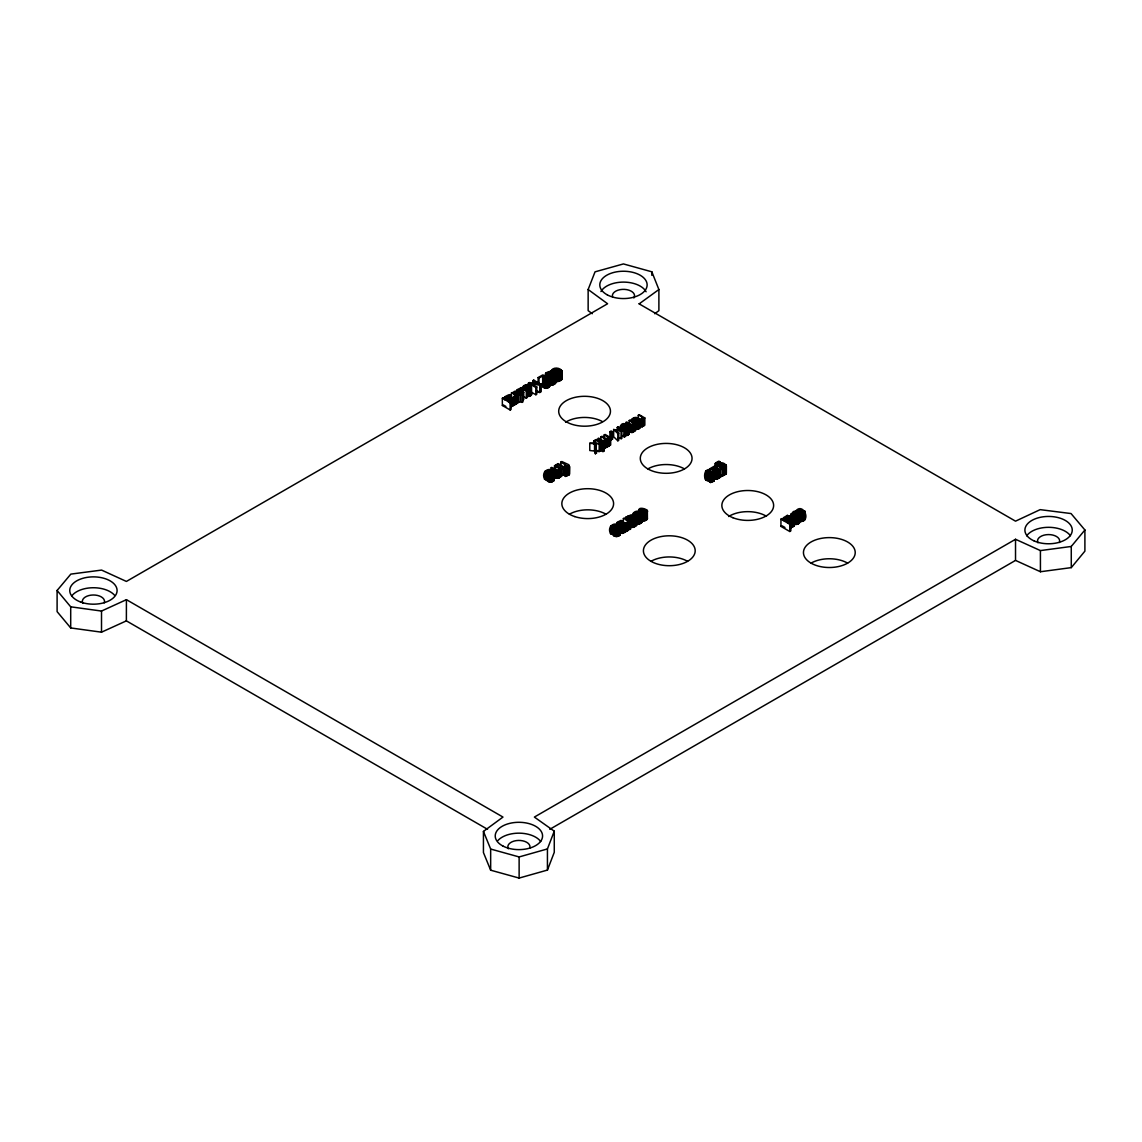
<?xml version="1.0" encoding="UTF-8"?>
<svg xmlns="http://www.w3.org/2000/svg" width="1142" height="1142" viewBox="0 0 1142 1142"><rect width="100%" height="100%" fill="white"/><g stroke="black" fill="none" stroke-linecap="round" stroke-linejoin="round"><path stroke-width="1.5" d="M487.548 829.306L126.377 620.863L126.419 599.664L101.51 611.056L70.704 606.816L57.1 590.485L70.833 574.112L101.581 570.086L126.405 581.435L607.587 303.758L588.144 289.511L595.039 271.839L623.432 263.93L651.839 271.81L658.891 289.54L658.891 310.681L654.68 313.736M603.547 448.663L610.684 444.909L610.684 437.672L605.089 434.431L604.147 434.988L604.147 437.886M610.684 437.672L605.945 439.47L605.831 447.621M543.763 379.472L543.792 375.518L542.75 374.919L538.139 377.574L538.139 383.369M538.139 377.574L538.995 378.059L542.664 375.946L542.907 386.767L545.548 388.351L549.759 386.381L549.759 379.144C548.074 379.33 542.992 381.871 543.763 376.575M720.031 467.064C723.114 454.445 711.395 468.634 719.845 463.181C723.428 461.111 729.895 467.235 723.357 467.977L723.557 475.429L722.558 476L719.745 474.387M723.357 475.229L726.169 473.859L725.941 472.074M527.019 396.26L529.431 396.317L531.53 394.747L530.716 385.796C529.103 383.341 521.48 385.111 524.035 387.295L524.035 390.193M555.926 374.933C554.641 381.642 539.652 374.719 548.388 371.778C559.052 368.438 559.023 389.636 548.288 384.283M553.356 470.889C556.611 474.315 549.102 476.071 547.118 473.559L547.118 480.796C549.102 483.309 556.611 481.553 553.356 478.127L553.356 470.889C547.889 466.835 541.065 472.303 544.563 479.183L545.79 479.826L547.632 477.913M620.292 526.833L617.237 529.217L613.083 528.061L617.479 525.52C612.255 522.494 609.371 530.145 611.755 534.328L610.527 533.699C606.688 526.419 614.724 521.023 619.835 525.862C623.875 531.358 619.007 539.738 613.083 535.312L613.111 525.42M620.263 534.556L619.321 532.643M620.42 428.878C619.592 416.173 638.221 431.019 622.675 427.408L626.544 425.167L626.544 428.064M623.846 435.288L627.972 435.116L628.614 432.718M631.54 419.557C632.996 419.285 642.404 415.731 633.796 420.984L635.594 421.841L635.594 429.092C641.519 431.005 642.375 420.841 638.692 418.229C635.78 416.202 629.941 418.129 631.54 422.469M640.148 419.899L639.934 427.979M642.175 514.243C641.376 519.51 629.014 514.999 634.981 511.744C644.102 507.633 645.987 526.776 636.422 523.593M642.132 521.951L641.19 520.081M794.004 524.149C796.16 525.391 801.827 523.25 798.758 520.638M790.735 513.857C807.751 526.533 794.318 499.982 790.692 517.226M561.493 370.265L561.978 371.907L560.622 373.363L557.681 374.333L556.482 373.634L556.482 380.886L557.681 381.571L561.978 379.158L561.493 370.265C558.581 366.625 549.616 367.453 551.229 373.505M642.646 513.015L643.831 513.7C655.394 510.702 635.837 504.807 639.449 511.102C640.947 505.763 650.54 512.929 642.646 513.015L642.646 520.252L643.831 520.952L646.201 520.152L647.414 518.868L647.043 517.483M805.053 511.73L803.226 513.729L800.214 513.572C802.797 514.086 805.096 511.116 801.741 510.174C799.2 508.119 797.33 512.173 795.774 511.002C802.755 502.394 811.248 519.881 801.413 521.509L800.214 520.809L800.071 509.732M560.751 466.493L560.751 462.139L561.821 461.525L568.887 464.765C568.231 465.322 570.971 468.092 567.388 468.463L566.418 467.892L566.418 475.143L569.03 474.829L569.244 473.216M715.277 466.635L715.591 462.895L718.803 461.14L719.86 461.825M517.997 395.66L512.401 392.434L511.459 392.976C519.296 394.632 511.074 398.843 514.014 404.04C518.696 406.809 513.657 394.29 517.055 396.203L517.997 395.66L517.997 402.912L517.055 403.454L516.227 402.969L516.312 391.906C509.632 392.777 518.425 388.737 520.595 393.262L522.979 394.647L522.979 401.884L517.911 402.055M516.227 402.969L515.97 403.868M638.292 418.172L638.292 415.274C646.129 416.93 637.907 421.141 640.862 426.323C645.53 429.107 640.491 416.587 643.888 418.5L644.83 417.958L644.83 425.195L643.888 425.752L643.06 425.267L643.06 418.015M643.06 425.267L642.803 426.152M623.375 522.936L623.375 518.582C632.168 520.452 623.275 524.521 626.287 530.159C630.612 532.672 627.657 523.35 628.785 521.694L630.798 521.623L630.798 528.874L629.727 529.488L628.785 528.946L628.785 521.694M628.785 528.946L628.485 529.959M554.712 470.39L554.712 477.627L558.11 478.255L561.921 476.043L561.921 468.791L557.025 471.118L550.601 468.006L551.657 467.392L557.267 470.204L559.252 468.477L554.512 465.75L554.512 470.09M629.37 424.61L629.37 431.862L632.383 432.418L635.737 430.448L635.737 423.211L631.412 425.252L625.745 422.511L626.687 421.969L631.298 424.424L632.911 423.925L633.382 422.925L629.199 420.527L629.199 424.867M608.329 444.638L608.329 437.4L604.147 434.988M628.799 516.641L630.327 518.411C636.08 515.556 625.787 514.114 628.799 519.539M524.035 387.295C525.249 383.612 533.685 385.782 525.206 388.152C526.962 390.378 533.585 388.822 530.716 385.796M547.118 473.559L551.515 471.018C548.76 468.491 546.361 472.959 544.563 471.946M626.544 425.167C624.132 422.94 622.005 426.894 620.42 425.98M611.755 534.328L613.611 532.415M622.233 521.066L621.034 520.381C607.487 526.448 632.739 521.523 621.191 525.506L621.191 532.743L622.333 533.4L625.816 531.572L625.93 523.664L623.789 522.379L619.621 523.364L618.493 522.522L622.233 521.066L622.233 523.964M705.542 471.46C705.727 475.215 717.933 471.018 709.496 474.629L709.496 481.867L710.638 482.524L714.121 480.696L714.235 472.788L712.094 471.503L706.784 471.96L710.538 470.19L709.339 469.505C702.744 469.176 703.087 483.765 710.067 480.125M558.98 476.528L559.252 475.729M556.482 373.634C559.794 374.405 562.521 370.508 558.31 369.394C555.298 366.996 552.971 371.535 551.229 370.593M634.638 513.115C647.214 522.808 635.58 503.565 634.538 516.298M126.419 599.664L502.98 817.072L483.437 831.419L483.437 852.56L490.66 870.19L519.125 878.07L547.432 870.076L547.432 848.934L554.27 831.176L534.37 817.072L1015.524 539.281L1040.419 550.587L1071.267 546.461L1084.9 529.988L1071.039 513.557L1040.162 509.646L1015.524 521.166L638.963 303.758M547.432 870.076L554.27 852.317L554.27 831.176M546.89 373.562C560.693 386.11 550.687 361.757 546.747 376.817M798.344 522.422L797.644 523.207M511.102 406.795L514.114 405.01L514.114 397.759L513.101 397.245C505.549 403.554 516.569 390.079 505.578 396.374L504.636 396.916L504.636 399.814M625.944 517.098L631.34 514.771L633.739 516.498L631.183 518.896L633.453 519.139L635.537 517.483L636.679 518.068L636.679 525.32L633.268 527.347L630.284 526.847L630.284 519.61L625.944 517.098L625.944 519.995M710.067 468.648L714.407 471.146L714.407 478.398L717.39 478.883L720.802 476.856L720.802 469.605L719.66 469.019L717.576 470.675L715.306 470.447L717.647 468.534L716.948 466.793L713.907 466.393L710.067 468.648L710.067 471.546M516.127 396.231L514.999 397.359L514.014 396.788M642.96 418.529L641.833 419.656L640.862 419.085M628.671 522.265L627.401 523.55L626.287 522.908M640.12 420.327L638.021 421.898L635.594 421.841M545.548 388.351L546.133 380.1M600.977 439.713L600.977 436.815C609.657 439.627 602.091 442.782 598.736 438.1L597.794 438.642L602.562 441.255L605.831 440.369M608.158 438.057L606.53 438.756L601.92 436.273L600.977 436.815M544.563 479.183L545.605 478.027M610.527 533.699L611.57 532.529M524.121 396.916L526.248 398.144L527.19 397.602L527.19 390.35L526.248 390.892L521.623 388.437L519.796 389.251L523.735 392.348L523.735 399.6L522.793 400.143L522.793 392.891L517.198 389.665L517.198 392.562M786.652 516.841L786.153 517.94L787.909 518.968C793.533 516.484 783.897 514.3 786.652 519.753M790.835 527.889L794.261 525.877L794.261 518.625L793.119 518.04L789.336 519.753L791.249 516.612L787.366 515.413L783.526 517.654L783.526 520.552M549.787 829.306L1015.524 560.408L1040.433 571.742L1071.282 567.617L1084.9 551.143L1084.9 529.988M549.759 379.144L546.104 381.128L542.907 379.515M792.448 513.415C791.363 515.841 796.773 517.469 798.244 515.456C795.275 509.332 789.45 514.4 792.391 520.538M627.629 529.217L626.287 530.159M548.331 386.453L547.503 387.209M554.427 382.998L553.128 383.912M706.141 478.027L705.442 479.383M504.636 396.916L510.031 399.629L514.114 397.759M621.191 525.506L623.561 525.834L625.93 523.664M630.284 519.61L633.268 520.095L636.679 518.068M714.407 471.146L717.39 471.632L720.802 469.605M783.526 517.654L789.636 520.738L794.261 518.625M558.723 476.856L557.981 477.313M791.677 526.605L792.434 526.048M639.263 303.786L658.891 289.54M713.622 467.521L712.694 468.934L714.449 469.947L716.391 468.063L713.622 467.521L713.622 470.418M560.194 379.815L558.909 380.5M640.434 522.408L639.192 522.993M618.636 535.041L617.422 535.641M709.496 474.629L711.866 474.958L714.235 472.788M502.352 398.23L503.294 397.687L511.088 402.184L510.16 402.726L502.352 398.23L502.352 405.481L510.16 409.978L511.088 409.436L511.102 399.557M517.198 389.665L521.437 387.609L527.19 390.35M528.389 386.096L528.389 383.198L529.503 382.556L539.238 384.369L532.8 380.657L532.8 384.997M532.8 380.657L533.728 380.115L541.194 384.426L541.194 391.677L539.781 392.491L536.811 391.92M529.802 386.339L526.847 388.037L529.403 388.323L530.288 386.781L529.974 396.131M516.312 391.906L519.653 393.804L517.911 394.804L518.696 395.26L520.424 394.261L522.979 394.647M522.793 392.891L523.735 392.348M502.352 405.481L503.294 404.939L505.892 406.438M540.223 384.611L542.664 383.198L542.907 386.767M528.389 383.198L535.855 387.509L536.783 386.967L536.783 394.218L535.855 394.747L529.888 391.306M536.783 386.967L530.873 383.555L539.781 385.239L541.194 384.426M595.739 443.881L596.452 453.131L595.382 453.759L594.554 451.047L589.786 450.519L589.786 443.282L594.411 443.039L593.697 441.012L594.768 440.398L595.596 443.125L600.335 443.638L600.335 450.89L599.179 451.561L595.739 451.133L595.739 443.881L600.335 443.638M595.51 439.97L596.452 439.427L602.048 442.653L601.106 443.196L595.51 439.97L595.51 444.309M609.942 437.443L609.942 431.647L611.141 430.948L612.569 431.776L612.569 439.028L611.37 439.713L609.942 438.885M621.848 431.219L615.381 429.963L618.778 433.004L618.778 440.241L617.836 440.798L613.654 436.744L613.654 429.492L620.206 430.691L617.251 427.422L618.122 426.922L625.145 429.321L624.16 429.892L618.85 427.95L621.848 431.219L621.848 438.471L618.222 438.057M629.199 420.527L630.141 419.97L635.737 423.211M638.292 415.274L639.235 414.717L644.83 417.958M609.942 431.647L611.37 432.461L612.569 431.776M554.512 465.75L555.583 465.137L561.921 468.791M557.153 467.121L557.153 464.223L558.21 463.609L564.562 467.278L564.562 474.515L563.491 475.129L560.95 473.673M627.272 425.581L624.303 427.294L627.243 427.393L627.272 425.581L627.272 428.478M638.392 419.157L635.437 420.87L638.364 420.97L638.392 419.157L638.392 422.069M595.382 453.759L595.382 446.508L596.452 445.894M617.836 440.798L617.836 433.546L618.778 433.004M552.328 471.489L548.974 473.43C550.273 474.829 554.569 473.345 552.328 471.489L552.328 474.387M566.803 468.477L564.476 468.548L566.803 468.477L566.803 475.729L565.59 476.428L564.476 475.786L564.476 466.293L566.218 465.294L560.751 462.139M602.962 444.338L604.032 443.724L601.977 443.781L602.962 444.338L602.962 451.59L601.977 451.019L602.034 441.055M557.153 464.223L563.491 467.892L564.562 467.278M566.418 467.892L567.945 466.336L564.476 466.293M602.048 449.905L601.106 450.448L601.106 443.196M621.505 436.173L625.145 436.572L625.102 428.393M601.977 451.019L604.032 450.976L602.962 451.59M623.375 518.582L624.446 517.968L630.798 521.623M618.307 525.991L614.938 527.932C616.252 529.331 620.534 527.861 618.307 525.991L618.493 536.126M715.277 463.738L722.558 468.762L723.357 467.977M780.942 519.153L781.999 518.539L790.835 523.636L789.764 524.249L780.942 519.153L780.942 526.391L789.764 531.501L790.835 530.887L790.949 516.198M780.942 526.391L781.999 525.777L784.954 527.476M637.993 428.407L638.878 426.851M627.243 434.645L624.303 434.545M720.431 463.966L719.003 465.465L722.486 467.478C730.338 466.036 715.734 459.512 720.431 468.32M567.503 474.687L566.418 475.143M57.1 590.485L57.1 611.627L70.704 627.943L101.51 632.183L126.377 620.863M508.29 395.689L506.962 397.159L508.504 398.058C512.958 396.388 506.163 393.505 508.29 398.601M640.862 426.323L641.162 418.943M802.869 520.167L800.214 520.809M619.364 531.544L621.762 531.001L621.619 521.152M711.623 481.396L709.496 481.867M607.401 445.922L606.53 446.008L606.53 440.212M483.437 831.419L490.66 849.048L519.125 856.943L547.432 848.934M717.576 477.927L715.877 477.984M722.486 474.729L723.5 474.458M640.962 515.741L641.733 515.599M529.032 395.689L528.289 395.76M621.191 532.743L621.962 532.629M642.646 520.252L643.046 509.261M641.433 516.498L643.603 516.655M597.18 450.548L600.335 450.89M589.786 443.282L594.554 443.795L595.382 446.508M801.184 517.212L799.015 517.04L799.015 509.803M535.998 391.007L539.238 391.62M622.333 435.602L625.145 436.572M719.66 476.271L720.802 476.856M793.119 525.277L794.261 525.877M513.101 404.496L514.114 405.01M635.537 524.72L636.679 525.32M610.527 526.448L611.755 527.076M548.631 385.81L549.759 386.381M629.87 431.062L630.627 431.448M611.141 438.2L612.569 439.028M565.69 475.086L566.803 475.729M713.493 479.183L714.235 480.354M625.188 530.059L625.93 531.23M592.313 313.707L588.144 310.653L588.144 289.511M613.654 429.492L617.836 433.546M804.625 518.04L805.053 518.968M595.739 451.133L596.452 453.131M1071.267 546.461L1071.282 567.617M1040.419 550.587L1040.433 571.742M1015.524 539.281L1015.524 560.408M804.924 511.259L804.996 519.424M804.625 510.788L804.753 519.881M804.339 513.072L804.339 520.309M803.782 513.457L803.782 520.709M803.197 511.131L803.226 520.98M802.812 510.802L802.812 513.7M802.626 513.957L802.626 521.195M802.298 510.474L802.298 513.372M801.741 510.174L801.741 514.528M801.413 514.257L801.413 521.509M801.184 509.96L801.184 514.314M800.799 513.486L800.799 520.738M800.628 509.817L800.628 517.055M799.6 514.328L799.714 522.508M799.528 509.732L799.5 522.95M799.272 513.857L799.129 523.364M798.529 509.946L798.529 514.285M798.572 516.498L798.572 523.735M798.201 514.571L798.201 517.469M798.087 510.146L797.901 524.064M797.63 510.474L797.63 513.372M797.316 510.845L797.316 513.743M797.202 517.04L797.202 524.278M796.959 513.557L796.959 516.455M796.445 517.155L796.445 524.406M795.774 511.002L795.803 517.369M795.631 517.169L795.631 524.421M795.246 512.858L795.246 517.212M794.818 524.335L794.704 512.772M794.175 512.758L794.175 517.112M793.69 512.829L793.69 517.169M793.604 519.225L793.604 526.462M793.233 512.958L793.19 519.496M792.791 513.158L792.791 516.056M792.619 519.91L792.619 527.161M791.692 515.727L791.692 520.081M791.249 516.612L791.306 519.953M791.406 520.481L791.406 527.732M791.163 515.27L791.106 520.438M790.735 517.997L790.735 520.895M790.235 520.738L790.235 525.092M789.636 520.738L789.636 523.636M789.764 524.249L789.764 531.501M789.379 516.484L789.379 519.382M789.051 520.652L789.051 523.55M788.822 516.241L788.822 519.139M788.251 516.184L788.251 519.082M787.666 516.284L787.666 519.182M787.866 520.167L787.866 523.065M787.366 515.413L787.366 519.753M787.081 516.541L787.081 519.439M786.895 515.556L786.895 518.454M726.383 465.765L726.355 473.445M726.255 465.294L726.169 473.859M725.941 464.823L725.841 474.244M725.384 467.335L725.384 474.572M724.556 465.165L724.413 475.001M723.685 464.537L723.685 467.435M723.557 468.177L723.557 475.429M722.672 464.052L722.672 466.95M722.558 468.762L722.558 476M721.73 463.809L721.73 468.163M721.287 463.795L721.287 468.134M720.845 463.838L720.845 468.191M720.145 470.204L720.145 477.456M719.417 461.939L719.417 464.837M719.16 470.889L719.16 478.141M718.789 462.125L718.789 465.022M718.132 462.367L718.132 465.265M717.947 471.475L717.947 478.726M717.804 467.606L717.847 470.947M717.533 462.653L717.533 465.551M717.647 468.534L717.647 471.432M717.39 471.632L717.39 478.883M717.119 462.938L717.119 465.836M716.776 471.732L716.776 478.969M716.277 467.749L716.277 470.661M716.234 465.051L716.234 467.949M716.177 471.732L716.177 478.969M715.92 467.463L715.92 470.361M715.72 464.608L715.72 467.506M715.591 471.632L715.591 478.883M715.349 463.309L715.363 470.133M714.992 471.446L714.992 478.684M714.792 467.164L714.792 470.061M714.207 467.264L714.207 470.161M714.107 472.474L714.121 480.696M713.864 472.188L713.893 481.025M713.493 471.932L713.536 481.353M713.065 474.415L713.065 481.667M711.866 474.958L711.866 482.195M710.724 472.645L710.638 482.524M710.067 472.874L710.067 475.771M709.153 470.404L709.31 480.397M708.468 473.373L708.468 480.625M708.34 470.618L708.34 473.516M707.569 470.961L707.669 480.668M706.927 473.302L706.927 480.554M706.141 470.775L706.199 480.24M705.842 472.731L705.842 479.983M705.77 471.118L705.585 479.697M651.839 271.81L651.839 275.322M647.343 510.717L647.414 518.868M647.043 510.231L647.171 519.325M646.772 512.515L646.772 519.753M646.201 512.901L646.201 520.152M645.644 513.172L645.644 520.424M645.615 510.574L645.615 513.472M645.23 510.246L645.23 513.143M645.044 513.4L645.044 520.652M644.73 509.917L644.73 512.815M644.159 509.618L644.159 513.971M643.888 418.5L643.888 425.752M643.831 513.7L643.831 520.952M643.603 509.403L643.603 513.757M642.575 419.214L642.575 426.451M642.489 509.189L642.489 516.427M642.247 419.442L642.247 426.694M642.018 419.571L641.833 426.894M641.947 509.175L641.932 522.394M641.704 513.3L641.704 520.538M641.433 509.246L641.547 522.808M640.962 509.389L640.962 513.729M640.99 515.941L640.99 523.193M640.505 509.603L640.505 513.943M640.334 516.255L640.334 523.507M640.048 509.917L640.048 512.829M639.591 421.098L639.591 428.35M639.62 516.484L639.62 523.735M639.292 418.629L639.292 421.526M639.377 513.001L639.377 517.355M639.092 421.455L639.092 428.693M638.878 419.599L638.878 422.497M638.863 516.598L638.863 523.85M638.564 421.712L638.564 428.964M638.692 509.775L638.692 512.672M638.021 421.898L638.021 429.149M638.221 512.458L638.064 523.864M637.664 512.301L637.664 516.655M637.45 421.998L637.45 429.249M637.122 512.216L637.236 523.778M636.851 422.026L636.851 429.278M636.608 512.216L636.608 515.113M636.422 516.341L636.422 519.239M636.194 418.215L636.194 421.113M636.222 421.983L636.222 429.221M636.108 512.273L636.108 515.17M636.023 518.668L636.023 525.905M635.68 418.172L635.68 421.07M635.651 512.401L635.651 515.299M635.623 516.041L635.623 518.939M635.195 418.2L635.195 421.098M635.223 512.601L635.223 515.513M635.038 519.353L635.038 526.605M634.709 418.286L634.709 421.184M634.795 423.753L634.795 431.005M634.866 512.858L634.809 518.539M634.352 417.615L634.352 421.955M634.167 423.397L634.081 431.076M634.11 515.17L634.11 519.524M633.81 418.657L633.81 421.555M633.924 424.21L633.924 431.448M633.739 516.498L633.839 527.176M633.653 424.538L633.653 431.776M633.596 514.714L633.539 519.895M633.268 419.043L633.268 421.94M633.382 422.925L633.253 432.061M633.382 515.642L633.382 518.539M633.268 520.095L633.268 527.347M633.153 513.3L633.153 516.198M633.153 517.44L633.153 520.338M632.911 419.457L632.911 422.354M632.825 425.024L632.825 432.276M632.611 517.911L632.654 527.433M632.383 425.167L632.383 432.418M631.911 425.238L631.911 432.49M632.054 520.181L632.054 527.433M631.797 515.927L631.797 518.825M631.412 425.252L631.412 432.504M631.469 520.095L631.469 527.333M631.24 515.699L631.24 518.596M630.912 425.195L630.912 432.447M630.884 519.895L630.884 527.147M630.669 515.627L630.669 518.525M630.398 425.067L630.398 432.318M630.084 515.727L630.084 518.625M629.884 424.881L629.884 432.119M629.727 522.251L629.727 529.488M629.499 515.984L629.499 518.882M629.028 426.323L628.999 434.003M629.071 516.298L629.071 519.196M628.899 425.895L628.814 434.403M628.471 427.522L628.471 434.774M628.228 515.67L628.228 518.568M628.228 523.05L628.228 530.302M627.972 427.879L627.972 435.116M627.857 523.322L627.857 530.573M627.6 523.464L627.6 530.702M627.443 428.136L627.443 435.387M627.401 523.55L627.401 530.802M626.901 428.321L626.901 435.559M626.33 428.421L626.33 435.673M625.716 428.45L625.716 435.702M625.802 523.35L625.816 531.572M625.545 523.065L625.588 531.901M625.231 524.977L625.231 532.229M625.074 424.638L625.074 427.536M624.745 525.291L624.745 532.543M624.56 424.596L624.56 427.493M624.474 428.264L624.474 435.516M624.074 424.61L624.074 427.508M624.16 429.892L624.16 437.129M623.832 523.35L623.832 526.248M623.589 424.71L623.589 427.608M623.561 525.834L623.561 533.071M623.418 523.307L623.418 526.205M623.132 424.853L623.189 430.605M622.961 523.364L622.961 526.262M622.69 425.081L622.69 429.421M622.404 523.521L622.333 533.4M622.147 425.466L622.147 428.364M621.79 425.88L621.79 428.778M621.591 426.266L621.505 429.449M621.077 431.676L621.077 438.913M621.005 524.021L621.005 531.273M620.848 521.28L620.848 524.178M620.149 524.249L620.049 535.013M619.835 525.862L619.835 533.1M619.663 528.189L619.663 535.441M619.092 528.589L619.092 535.841M618.122 426.922L618.122 429.82M617.879 529.089L617.879 536.34M617.537 523.607L617.479 528.418M617.251 427.422L617.251 431.762M617.237 522.337L617.28 526.219M617.237 529.217L617.237 536.455M616.552 529.246L616.552 536.483M615.838 529.189L615.838 536.426M615.138 529.032L615.138 536.283M614.667 524.892L614.667 527.79M614.41 528.775L614.41 536.026M614.139 524.992L614.139 527.889M613.611 525.177L613.668 535.641M612.497 525.862L612.497 533.114M612.098 526.334L612.098 533.585M611.855 526.762L611.855 534.013M611.37 432.461L611.37 439.713M611.141 525.677L611.141 532.929M610.813 526.077L610.813 533.314M609.742 438.214L609.742 445.466M609.129 437.857L609.086 445.508M608.971 438.614L608.971 445.851M608.743 438.913L608.743 446.165M608.329 437.4L608.372 446.436M607.844 439.427L607.844 446.665M607.258 439.57L607.258 446.808M606.63 439.584L606.63 446.836M605.945 439.47L605.931 447.207M605.588 440.726L605.588 447.964M605.189 441.026L605.189 448.264M604.946 439.099L605.16 442.111M604.817 441.197L604.817 448.449M604.66 438.942L604.66 441.84M604.418 441.34L604.418 448.578M604.004 441.412L604.032 450.976M603.547 441.426L603.547 444.324M603.062 441.369L603.062 444.267M602.562 441.255L602.562 444.152M601.477 440.769L601.477 443.667M599.179 444.309L599.179 451.561M594.768 440.398L594.768 443.296M594.554 443.795L594.554 451.047M593.697 441.012L593.697 443.91M569.572 466.635L569.53 474.201M569.473 466.307L569.344 474.53M569.03 467.592L569.03 474.829M568.588 467.892L568.588 475.129M567.945 466.336L567.974 475.457M567.346 465.907L567.388 475.714M567.131 465.779L567.131 468.677M565.59 469.176L565.59 476.428M563.491 467.892L563.491 475.129M562.021 371.364L561.978 379.158M561.864 370.807L561.721 379.672M561.279 372.906L561.279 380.158M560.85 469.405L560.85 476.657M560.622 373.363L560.622 380.614M560.194 370.636L560.194 373.534M560.151 469.005L560.051 476.742M559.865 373.734L559.865 380.985M559.865 469.919L559.865 477.17M559.708 370.208L559.708 374.547M559.551 470.304L559.551 477.542M559.066 369.78L559.109 381.257M559.252 468.477L559.109 477.87M558.624 470.861L558.624 478.098M558.31 369.394L558.31 373.748M558.424 374.191L558.424 381.428M558.11 471.018L558.11 478.255M557.681 374.333L557.681 381.571M557.567 369.123L557.567 373.477M557.582 471.104L557.582 478.341M557.025 471.118L557.025 478.355M556.839 368.966L556.839 373.306M556.454 471.046L556.454 478.298M556.125 368.88L556.125 374.676M555.74 374.376L555.883 382.698M555.868 470.904L555.868 478.155M555.469 368.895L555.469 374.69M555.64 375.961L555.64 383.212M555.583 465.137L555.583 469.476M555.298 470.69L555.298 477.927M555.183 376.446L555.183 383.698M554.841 368.98L554.841 374.776M554.541 376.903L554.541 384.14M554.255 369.152L554.255 373.505M554.398 374.605L554.398 377.502M554.327 472.331L554.284 480.054M554.056 374.191L554.056 377.088M554.184 471.832L554.07 480.511M553.856 471.346L553.856 478.598M553.756 369.394L553.742 384.526M553.684 473.687L553.684 480.939M553.113 474.087L553.113 481.324M553.071 369.908L553.071 372.806M552.914 373.348L552.899 384.783M552.871 471.989L552.871 474.886M552.685 370.436L552.685 373.334M552.514 474.373L552.514 481.624M552.186 372.963L552.186 377.317M552.014 377.674L552.014 384.925M551.9 474.587L551.9 481.838M551.472 372.692L551.472 377.031M551.258 474.701L551.258 481.953M551.115 377.702L551.115 384.954M550.758 372.492L550.758 376.846M550.572 474.729L550.572 481.981M550.059 372.406L550.059 376.746M550.187 377.602L550.187 384.854M549.83 470.404L549.83 473.302M549.873 474.672L549.873 481.924M549.373 372.406L549.373 376.746M549.245 377.374L549.188 387.052M549.259 470.361L549.259 473.259M549.159 474.53L549.159 481.767M548.745 372.478L548.745 376.831M548.631 378.559L548.76 387.438M548.702 470.39L548.702 473.288M548.445 474.273L548.445 481.51M548.16 372.649L548.288 387.752M548.16 470.49L548.16 473.388M547.618 372.906L547.618 375.804M547.76 380.771L547.76 388.009M547.632 470.661L547.632 473.559M547.689 473.887L547.689 481.139M547.175 373.22L547.175 376.118M547.346 376.56L547.218 388.209M547.132 470.904L547.132 478.155M546.675 381.085L546.675 388.323M546.547 376.032L546.547 380.372M546.533 471.361L546.533 478.598M546.133 372.849L546.104 388.38M546.119 471.832L546.119 479.069M545.89 472.26L545.79 479.826M545.676 373.334L545.548 380.729M545.419 373.834L545.419 381.085M545.005 381L545.005 388.251M545.162 471.175L545.162 478.427M544.834 471.56L544.834 478.812M544.506 380.843L544.506 388.08M543.792 375.518L543.792 379.872M544.006 380.6L544.006 387.852M543.307 380.072L543.307 387.324M542.664 375.946L542.707 386.139M539.781 385.239L539.781 392.491M538.995 378.059L538.995 383.869M535.855 387.509L535.855 394.747M533.728 380.115L533.728 384.469M531.444 386.638L531.53 394.747M531.344 387.895L531.344 395.146M531.158 386.21L531.001 395.517M530.502 388.623L530.502 395.874M529.431 389.065L529.431 396.317M528.86 389.179L528.86 396.417M528.104 385.496L528.104 388.394M528.261 389.194L528.261 396.445M527.633 389.151L527.633 396.388M527.604 385.382L527.604 388.28M527.104 385.339L527.104 388.237M526.605 385.368L526.605 388.266M526.376 388.78L526.248 398.144M526.134 385.454L526.134 388.351M525.663 385.611L525.663 389.95M525.22 385.825L525.22 390.179M524.692 386.21L524.692 390.564M524.335 386.638L524.335 389.536M524.121 387.01L524.121 389.907M523.493 386.053L523.493 388.965M523.207 386.396L523.207 389.308M523.065 389.065L523.065 391.963M522.294 388.651L522.294 393.005M522.037 395.189L522.037 402.441M521.623 388.437L521.623 392.791M521.309 388.408L521.309 391.306M520.995 388.437L520.995 391.335M520.681 388.537L520.681 391.435M520.338 388.708L520.338 391.606M520.424 394.261L520.424 401.513M520.024 388.937L520.024 391.849M519.125 856.943L519.125 878.07M518.696 395.26L518.696 402.512M516.983 392.277L516.983 395.175M517.055 396.203L517.055 403.454M515.77 391.72L515.77 396.074M515.727 396.916L515.727 404.168M515.499 391.692L515.499 394.59M515.413 397.159L515.413 404.396M515.228 391.72L515.228 394.632M515.185 397.273L515.185 404.525M514.999 397.359L514.999 404.596M514.628 391.977L514.628 394.875M514.328 396.659L514.328 403.897M514.243 392.277L514.243 395.175M513.529 398.287L513.529 405.538M512.658 398.901L512.658 406.138M511.459 392.976L511.602 406.652M511.33 396.816L511.33 399.714M511.202 395.617L511.202 398.515M510.56 399.629L510.56 402.526M510.031 399.629L510.16 409.978M509.318 395.674L509.318 398.572M509.518 399.543L509.518 402.441M508.989 399.386L508.989 402.284M508.804 395.603L508.804 398.515M508.475 399.115L508.475 402.013M490.66 849.048L490.66 870.19M101.51 611.056L101.51 632.183M70.704 606.816L70.704 627.943M650.997 561.322A25.881 14.946 0 0 0 694.307 554.627A25.881 14.946 0 0 0 662.603 536.312A25.881 14.946 0 0 0 650.997 561.322A25.881 14.946 0 0 1 687.598 561.322M647.857 468.919A25.881 14.946 0 0 0 691.167 462.225A25.881 14.946 0 0 0 659.462 443.924A25.881 14.946 0 0 0 647.857 468.919A25.881 14.946 0 0 1 684.472 468.919M565.633 422.197A25.881 14.946 0 0 1 602.219 421.455M569.401 514.214A25.881 14.946 0 0 1 606.017 514.214M728.639 516.512A25.881 14.946 0 0 1 766.439 516.255M811.034 563.134A25.881 14.946 0 0 0 854.344 556.425A25.881 14.946 0 0 0 822.64 538.125A25.881 14.946 0 0 0 811.034 563.134A25.881 14.946 0 0 1 847.635 563.134M612.54 296.863A11.092 6.409 0 0 1 624.446 289.383A11.092 6.409 0 0 1 633.881 297.976M82.795 603.233A11.092 6.409 0 0 1 93.116 594.996A11.092 6.409 0 0 1 104.222 602.876M508.347 848.792A11.092 6.409 0 0 1 518.354 840.441A11.092 6.409 0 0 1 529.745 848.178M1037.935 542.778A11.092 6.409 0 0 1 1048.342 534.584A11.092 6.409 0 0 1 1059.362 542.507M71.646 596.053A23.668 13.661 0 0 1 92.616 587.745A23.668 13.661 0 0 1 114.528 595.21M497.841 840.598A23.668 13.661 0 0 1 519.796 833.175A23.668 13.661 0 0 1 540.723 841.54M1026.687 535.798A23.668 13.661 0 0 1 1048.513 527.318A23.668 13.661 0 0 1 1070.425 535.712M600.949 291.553A23.668 13.661 0 0 1 623.66 282.103A23.668 13.661 0 0 1 646.101 291.767M566.932 422.183A25.881 14.946 0 0 0 609.799 414.603A25.881 14.946 0 0 0 576.995 396.959A25.881 14.946 0 0 0 566.932 422.183M574.769 516.584A25.881 14.946 0 0 0 613.597 503.651A25.881 14.946 0 0 0 574.769 490.703A25.881 14.946 0 0 0 574.769 516.584M732.921 517.711A25.881 14.946 0 0 0 773.534 506.748A25.881 14.946 0 0 0 736.776 491.917A25.881 14.946 0 0 0 732.921 517.711M607.33 294.893A23.668 13.661 0 0 0 646.529 287.97A23.668 13.661 0 0 0 616.537 271.839A23.668 13.661 0 0 0 607.33 294.893M1034.238 540.98A23.668 13.661 0 0 0 1072.053 531.858A23.668 13.661 0 0 0 1039.463 517.497A23.668 13.661 0 0 0 1034.238 540.98M503.022 846.094A23.668 13.661 0 0 0 542.036 838.842A23.668 13.661 0 0 0 511.645 822.954A23.668 13.661 0 0 0 503.022 846.094M80.511 601.977A23.668 13.661 0 0 0 117.055 591.256A23.668 13.661 0 0 0 82.695 578.352A23.668 13.661 0 0 0 80.511 601.977"/></g></svg>
